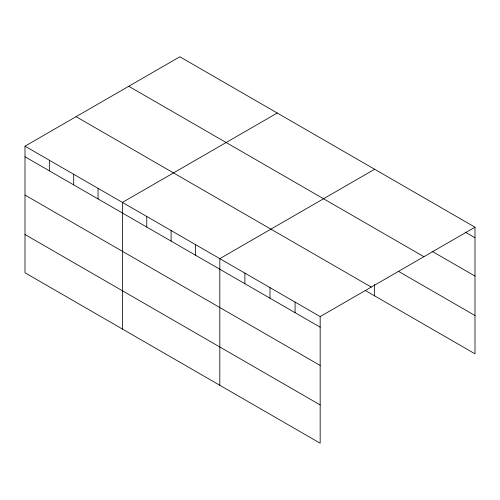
<?xml version="1.0" encoding="UTF-8"?>
<svg xmlns="http://www.w3.org/2000/svg" width="500" height="500" viewBox="0 0 500 500"><rect width="100%" height="100%" fill="white"/><g stroke="black" fill="none" stroke-linecap="round" stroke-linejoin="round"><path stroke-width="0.75" d="M365.175 290.419L475 353.825L475 227.2L179.831 56.781L25 146.175L25 272.8L320.169 443.219L320.169 316.588L25 146.175M277.238 113.019L122.406 202.413L122.406 329.038M374.644 169.256L219.812 258.65L219.812 385.275M320.169 316.588L475 227.2M465.094 232.075L475 237.794M432.081 251.306L475 276.081M128.737 86.281L423.906 256.694M398.413 271.319L475 315.538M76.094 116.675L371.262 287.087M25 156.769L320.169 327.181M25 195.062L320.169 365.475M25 234.513L320.169 404.925M374.644 284.4L374.644 295.887M295.081 302.1L295.081 312.7M269.988 287.619L269.988 298.212M244.9 273.131L244.9 283.725M195.463 244.587L195.463 255.181M171.106 230.531L171.106 241.125M146.756 216.469L146.756 227.062M98.056 188.35L98.056 198.944M73.7 174.294L73.7 184.887M49.35 160.231L49.35 170.831"/></g></svg>
